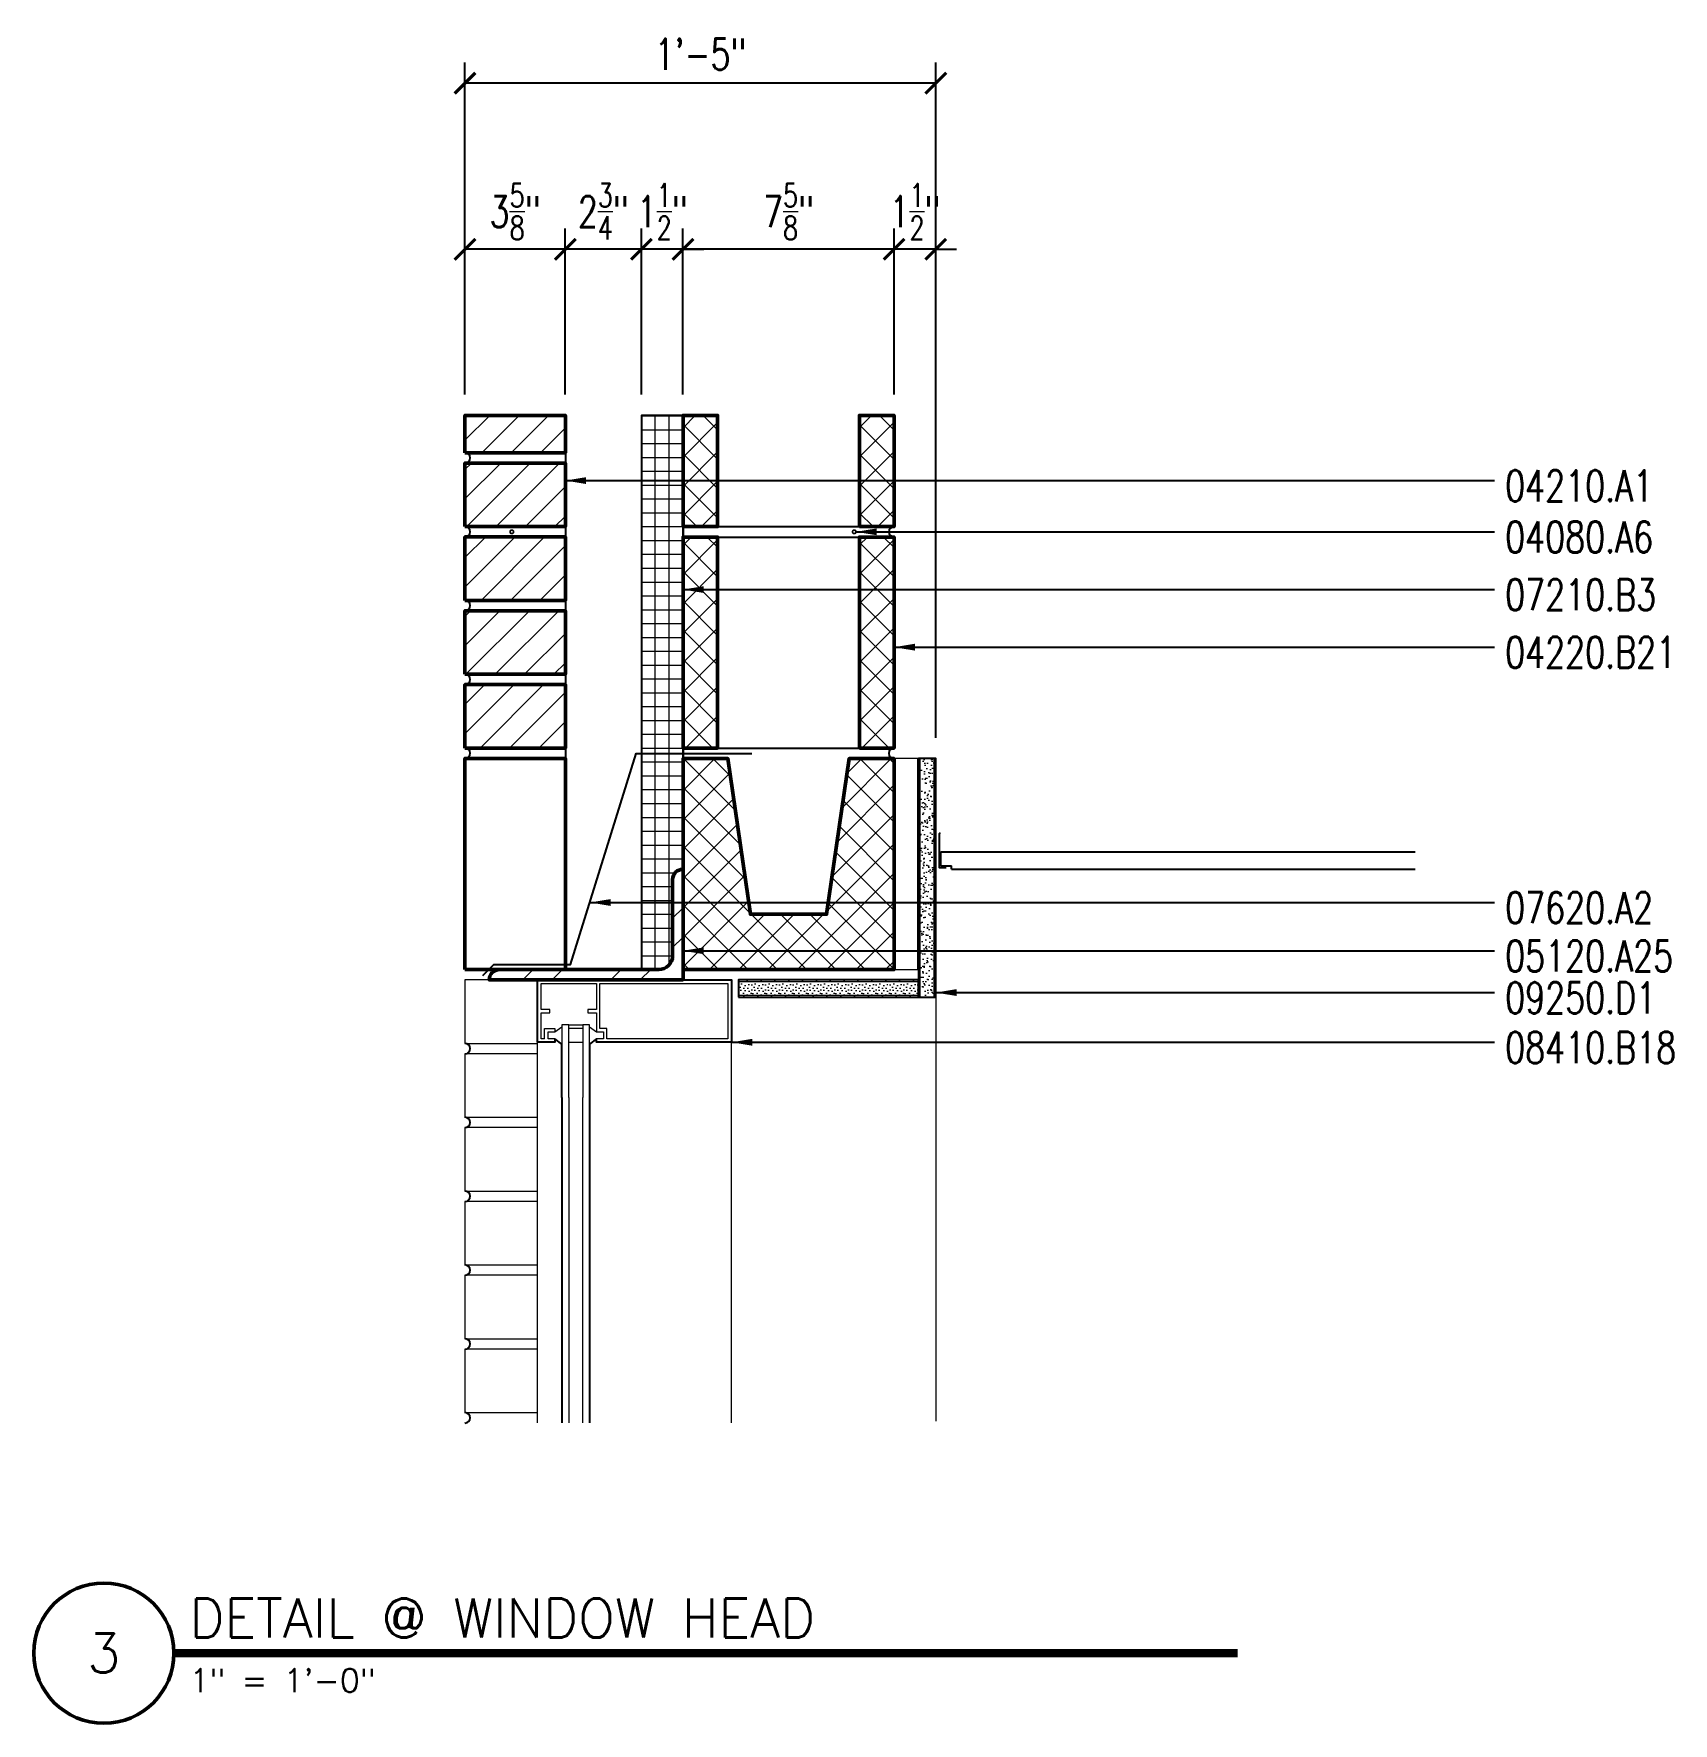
# Model space of a CAD drawing. Header units: inches. Extents: x 4066 to 5785, y 40 to 930.
# Drawn here: x 4066.4 to 4125.6, y 373.6 to 434.6 of the extents above; entities that cross this region are included whole.
import ezdxf
from ezdxf.enums import TextEntityAlignment as Align

# ---------------------------------------------------------------- set-up
doc = ezdxf.new("R2010")
doc.units = ezdxf.units.IN
doc.header["$LTSCALE"] = 0.5
doc.header["$MEASUREMENT"] = 0
doc.linetypes.add('HIDDEN', pattern=[0.375, 0.25, -0.125])
doc.layers.get('0').update_dxf_attribs({"lineweight": 18})
doc.layers.get('Defpoints').update_dxf_attribs({"color": 140, "lineweight": 18})
for name, color, linetype, lineweight in [('A-Anno-Dims', 211, 'Continuous', 18), ('A-Anno-Note', 231, 'Continuous', 25), ('A-Detl-Fine', 90, 'Continuous', 18), ('A-Detl-Medm', 31, 'Continuous', 25), ('A-Detl-Patt', 190, 'Continuous', 18), ('A-Detl-Thin', 150, 'Continuous', 18), ('A-Detl-Wide', 213, 'Continuous', 50), ('G-Anno-Ttlb', 213, 'Continuous', 50)]:
    doc.layers.add(name, color=color, linetype=linetype, lineweight=lineweight)
doc.styles.add('Arch-Dim', font='romans.shx', dxfattribs={"width": 0.75})
doc.styles.add('RomanS', font='romans.shx')
doc.dimstyles.new('Aec-Arch-I-96', dxfattribs={"dimscale": 96, "dimtxt": 0.09375, "dimasz": 0.0625, "dimexe": 0.0625, "dimexo": 0.0625, "dimgap": 0.03125, "dimtad": 1, "dimdec": 4, "dimzin": 3, "dimdsep": 46, "dimlunit": 4, "dimtxsty": 'Arch-Dim', "dimblk": 'ARCHTICK', "dimcen": 0.09375, "dimazin": 2, "dimtfac": 0.75, "dimtdec": 4, "dimtix": 1, "dimtmove": 2, "dimatfit": 2, "dimfxl": 1, "dimtolj": 1, "dimtzin": 0, "dimarcsym": 0})
pattern_1 = [(45, (0, 0.375), (-0.53033, 0.53033), [])]
pattern_2 = [(45, (0, 0.375), (-0.53033, 0.53033), []), (135, (0, 0.375), (-0.53033, -0.53033), [])]

# ---------------------------------------------------------------- blocks, each defined once
blk = doc.blocks.new('*U32')
at = {"layer": 'A-Detl-Patt'}
h = blk.add_hatch(dxfattribs=at)
h.set_pattern_fill('ANSI31', color=256, scale=6, style=0)
h.set_pattern_definition(pattern_1)
h.paths.add_polyline_path([(0, 0.375), (3.625, 0.375), (3.625, 2.6667), (0, 2.6667)])
at = {"color": 0, "linetype": 'ByBlock'}
blk.add_lwpolyline([(0, 0.375), (3.625, 0.375), (3.625, 2.6667), (0, 2.6667)], close=True, dxfattribs=at)
at = {"layer": 'A-Detl-Medm'}
blk.add_line((3.625, 0.375), (3.625, 0), dxfattribs=at)
blk.add_arc((0, 0.1875), 0.1875, 270, 90, dxfattribs=at)
blk = doc.blocks.new('*U77')
at = {"layer": 'A-Detl-Patt'}
h = blk.add_hatch(dxfattribs=at)
h.set_pattern_fill('ANSI31', color=256, scale=6, style=0)
h.set_pattern_definition(pattern_1)
h.paths.add_polyline_path([(0, 0.375), (3.625, 0.375), (3.625, 1.722), (0, 1.722)], flags=0)
at = {"color": 0, "linetype": 'ByBlock'}
blk.add_lwpolyline([(0, 0.375), (3.625, 0.375), (3.625, 1.722), (0, 1.722), (0, 0.375)], close=True, dxfattribs=at)
at = {"layer": 'A-Detl-Medm'}
blk.add_lwpolyline([(0, 0, 1), (0, 0.375)], format="xyb", dxfattribs=at)
blk.add_lwpolyline([(3.625, 0.375), (3.625, 0)], dxfattribs=at)
blk = doc.blocks.new('*U33')
at = {"layer": 'A-Detl-Patt'}
h = blk.add_hatch(dxfattribs=at)
h.set_pattern_fill('ANSI37', color=256, scale=6, style=0)
h.set_pattern_definition(pattern_2)
h.paths.add_polyline_path([(0, 0.375), (1.25, 0.375), (1.25, 8), (0, 8)])
h = blk.add_hatch(dxfattribs=at)
h.set_pattern_fill('ANSI37', color=256, scale=6, style=0)
h.set_pattern_definition(pattern_2)
h.paths.add_polyline_path([(6.375, 0.375), (7.625, 0.375), (7.625, 8), (6.375, 8)])
at = {"color": 0, "linetype": 'ByBlock'}
for points in [[(0, 0.375), (1.25, 0.375), (1.25, 8), (0, 8)], [(6.375, 0.375), (7.625, 0.375), (7.625, 8), (6.375, 8)]]:
    blk.add_lwpolyline(points, close=True, dxfattribs=at)
at = {"layer": 'A-Detl-Medm'}
for p, q in [((1.25, 8), (6.375, 8)), ((0, 0.375), (0, 0)), ((1.25, 0.375), (6.375, 0.375))]:
    blk.add_line(p, q, dxfattribs=at)
blk.add_arc((7.625, 0.1875), 0.1875, 90, 270, dxfattribs=at)
blk = doc.blocks.new('*U76')
at = {"layer": 'A-Detl-Patt'}
h = blk.add_hatch(dxfattribs=at)
h.set_pattern_fill('ANSI37', color=256, scale=6, style=0)
h.set_pattern_definition(pattern_2)
h.paths.add_polyline_path([(0, 0.375), (1.25, 0.375), (1.25, 4.392), (0, 4.392)], flags=0)
h = blk.add_hatch(dxfattribs=at)
h.set_pattern_fill('ANSI37', color=256, scale=6, style=0)
h.set_pattern_definition(pattern_2)
h.paths.add_polyline_path([(6.375, 0.375), (7.625, 0.375), (7.625, 4.392), (6.375, 4.392)], flags=0)
at = {"color": 0, "linetype": 'ByBlock'}
for points in [[(0, 0.375), (1.25, 0.375), (1.25, 4.392), (0, 4.392), (0, 0.375)], [(6.375, 0.375), (7.625, 0.375), (7.625, 4.392), (6.375, 4.392), (6.375, 0.375)]]:
    blk.add_lwpolyline(points, close=True, dxfattribs=at)
at = {"layer": 'A-Detl-Medm'}
for points in [[(0, 0.375), (0, 0)], [(1.25, 0.375), (6.375, 0.375)]]:
    blk.add_lwpolyline(points, dxfattribs=at)
blk.add_lwpolyline([(7.625, 0.375, 1), (7.625, 0)], format="xyb", dxfattribs=at)
blk = doc.blocks.new('AecDtl_8412HH2')
at = {"layer": 'A-Detl-Fine', "linetype": 'Continuous'}
for p, q in [((1.126, -1.625), (1.626, -1.625)), ((1.626, -1.75), (1.126, -1.75)), ((1.126, -4.25), (1.126, -2.25)), ((1.126, -2.25), (1.626, -2.25)), ((1.626, -2.25), (1.626, -4.25))]:
    blk.add_line(p, q, dxfattribs=at)
for points in [[(0.25, -2.125), (0.125, -2.125), (0.125, -1.75), (0.125, -1.188), (0.438, -1.188), (0.438, -1.062), (0.125, -1.062), (0.125, -0.125), (2.125, -0.125), (2.125, -1.062), (1.812, -1.062), (1.812, -1.188), (2.125, -1.188), (2.125, -1.875)], [(1.126, -2.25), (1.126, -1.625), (0.876, -1.625), (0.876, -2.312)], [(1.876, -2.312), (1.876, -1.625), (1.626, -1.625), (1.626, -2.25)]]:
    blk.add_lwpolyline(points, dxfattribs=at)
at = {"layer": 'A-Detl-Fine'}
blk.add_lwpolyline([(6.875, -0.125), (6.875, -2.125), (2.5, -2.125), (2.5, -1.75), (2.25, -1.75), (2.25, -0.125)], close=True, dxfattribs=at)
for points in [[(0.25, -2.125), (0.25, -1.75), (0.625, -1.75), (0.625, -1.875)], [(0.625, -2.125), (0.375, -2.125), (0.375, -1.875), (0.625, -1.875), (0.875, -1.688)], [(1.875, -1.688), (2.125, -1.875), (2.375, -1.875), (2.375, -2.125), (2.125, -2.125)]]:
    blk.add_lwpolyline(points, dxfattribs=at)
at = {"layer": 'A-Detl-Medm', "linetype": 'Continuous'}
blk.add_lwpolyline([(0.876, -4.25), (0.876, -2.312), (0.626, -2.125), (0.626, -2.25), (0, -2.25), (0, 0), (0.696, 0), (7, 0), (7, 0), (7, -2.25), (2.126, -2.25), (2.126, -2.125), (1.876, -2.312), (1.876, -4.25)], dxfattribs=at)
blk = doc.blocks.new('*U38')
at = {"layer": 'A-Detl-Patt'}
h = blk.add_hatch(dxfattribs=at)
h.set_pattern_fill('ANSI37', color=256, scale=6, style=0)
h.paths.add_polyline_path([(0, 0.375), (7.625, 0.375), (7.625, 8), (6, 8), (5.1875, 2.375), (2.4375, 2.375), (1.625, 8), (0, 8)])
at = {"layer": 'A-Detl-Wide'}
blk.add_lwpolyline([(0, 0.375), (7.625, 0.375), (7.625, 8), (6, 8), (5.1875, 2.375), (2.4375, 2.375), (1.625, 8), (0, 8)], close=True, dxfattribs=at)
blk = doc.blocks.new('*U39')
at = {"layer": 'A-Detl-Patt'}
h = blk.add_hatch(dxfattribs=at)
h.set_pattern_fill('ANSI32', color=256, scale=6, style=0)
edge = h.paths.add_edge_path()
edge.add_line((0, 0), (4, 0))
edge.add_arc((3.625, 0), 0.375, -90, 0, ccw=False)
edge.add_line((3.625, -0.375), (0.875, -0.375))
edge.add_arc((0.875, -0.875), 0.5, 90, 180)
edge.add_line((0.375, -0.875), (0.375, -6.625))
edge.add_arc((0, -6.625), 0.375, -90, 0, ccw=False)
edge.add_line((0, -7), (0, 0))
at = {"color": 0, "linetype": 'ByBlock'}
blk.add_lwpolyline([(0, 0), (4, 0), (4, 0, -0.414214), (3.625, -0.375), (0.875, -0.375, 0.414214), (0.375, -0.875), (0.375, -6.625, -0.414214), (0, -7), (0, -7)], format="xyb", close=True, dxfattribs=at)
blk = doc.blocks.new('*U40')
at = {"color": 0, "linetype": 'ByBlock'}
blk.add_lwpolyline([(0, 0.375), (3.625, 0.375), (3.625, 8), (0, 8)], close=True, dxfattribs=at)
blk = doc.blocks.new('*U49')
at = {"color": 0, "linetype": 'ByBlock'}
blk.add_lwpolyline([(0, 2.6667), (0, 0.375), (2.625, 0.375), (2.625, 2.6667), (0, 2.6667)], close=True, dxfattribs=at)
at = {"layer": 'A-Detl-Medm'}
blk.add_lwpolyline([(0, 0, 1), (0, 0.375)], format="xyb", dxfattribs=at)
blk = doc.blocks.new('*U48')
at = {"color": 0, "linetype": 'ByBlock'}
blk.add_lwpolyline([(0, 2.6667), (0, 0.375), (2.625, 0.375), (2.625, 2.6667), (0, 2.6667)], close=True, dxfattribs=at)
at = {"layer": 'A-Detl-Medm'}
blk.add_lwpolyline([(0, 0, 1), (0, 0.375)], format="xyb", dxfattribs=at)
blk = doc.blocks.new('*U47')
at = {"color": 0, "linetype": 'ByBlock'}
blk.add_lwpolyline([(0, 2.6667), (0, 0.375), (2.625, 0.375), (2.625, 2.6667), (0, 2.6667)], close=True, dxfattribs=at)
at = {"layer": 'A-Detl-Medm'}
blk.add_lwpolyline([(0, 0, 1), (0, 0.375)], format="xyb", dxfattribs=at)
blk = doc.blocks.new('*U46')
at = {"color": 0, "linetype": 'ByBlock'}
blk.add_lwpolyline([(0, 2.6667), (0, 0.375), (2.625, 0.375), (2.625, 2.6667), (0, 2.6667)], close=True, dxfattribs=at)
at = {"layer": 'A-Detl-Medm'}
blk.add_lwpolyline([(0, 0, 1), (0, 0.375)], format="xyb", dxfattribs=at)
blk = doc.blocks.new('*U45')
at = {"color": 0, "linetype": 'ByBlock'}
blk.add_lwpolyline([(0, 2.6667), (0, 0.375), (2.625, 0.375), (2.625, 2.6667), (0, 2.6667)], close=True, dxfattribs=at)
at = {"layer": 'A-Detl-Medm'}
blk.add_lwpolyline([(0, 0, 1), (0, 0.375)], format="xyb", dxfattribs=at)
blk = doc.blocks.new('*U44')
at = {"color": 0, "linetype": 'ByBlock'}
blk.add_lwpolyline([(0, 2.6667), (0, 0.375), (2.625, 0.375), (2.625, 2.6667), (0, 2.6667)], close=True, dxfattribs=at)
at = {"layer": 'A-Detl-Medm'}
blk.add_lwpolyline([(0, 0, 1), (0, 0.375)], format="xyb", dxfattribs=at)
blk = doc.blocks.new('*U65')
at = {"color": 0, "linetype": 'ByBlock'}
blk.add_lwpolyline([(-6.1225, -0.1875, 0.0625, 0.0625, 1), (-6.2475, -0.1875, 0.0625, 0.0625, 1), (-6.1225, -0.1875, 0, 0, 0), (6.1225, -0.1875, 0.0625, 0.0625, 1), (6.2475, -0.1875, 0.0625, 0.0625, 1), (6.1225, -0.1875, 0, 0, 0)], format="xyseb", dxfattribs=at)
blk = doc.blocks.new('_ArchTick')
at = {"color": 0, "linetype": 'ByBlock', "const_width": 0.15}
blk.add_lwpolyline([(-0.5, -0.5), (0.5, 0.5)], dxfattribs=at)
blk = doc.blocks.new('*D91')
at = {"layer": 'A-Anno-Dims', "color": 0, "lineweight": -2, "transparency": 16777216}
for p, q in [((4097.474, 421.535), (4097.474, 427.535)), ((4098.979, 409.143), (4098.979, 427.535)), ((4097.474, 426.785), (4096.724, 426.785)), ((4098.979, 426.785), (4097.474, 426.785)), ((4098.979, 426.785), (4099.729, 426.785))]:
    blk.add_line(p, q, dxfattribs=at)
at = {"layer": 'Defpoints', "color": 0, "transparency": 16777216}
for p in [(4097.474, 426.785), (4097.474, 420.785), (4098.979, 408.393)]:
    blk.add_point(p, dxfattribs=at)
at = {"layer": 'A-Anno-Dims', "color": 0, "lineweight": -2, "transparency": 16777216, "xscale": 0.75, "yscale": 0.75, "zscale": 0.75}
blk.add_blockref('_ArchTick', (4097.474, 426.785), dxfattribs=at)
at = {"layer": 'A-Anno-Dims', "color": 0, "lineweight": -2, "transparency": 16777216, "xscale": 0.75, "yscale": 0.75, "zscale": 0.75, "rotation": 180}
blk.add_blockref('_ArchTick', (4098.979, 426.785), dxfattribs=at)
at = {"layer": 'A-Anno-Dims', "color": 0, "transparency": 16777216, "insert": (4098.227, 428.145), "char_height": 1.125, "attachment_point": 5, "style": 'Arch-Dim'}
blk.add_mtext('\\A1;1{\\H0.750000x;\\S1/2;}"', dxfattribs=at)
blk = doc.blocks.new('*D92')
at = {"layer": 'A-Anno-Dims', "color": 0, "lineweight": -2, "transparency": 16777216}
for p, q in [((4089.849, 421.535), (4089.849, 427.535)), ((4097.474, 421.535), (4097.474, 427.535)), ((4097.474, 426.785), (4089.849, 426.785))]:
    blk.add_line(p, q, dxfattribs=at)
at = {"layer": 'Defpoints', "color": 0, "transparency": 16777216}
for p in [(4089.849, 426.785), (4089.849, 420.785), (4097.474, 420.785)]:
    blk.add_point(p, dxfattribs=at)
at = {"layer": 'A-Anno-Dims', "color": 0, "lineweight": -2, "transparency": 16777216, "xscale": 0.75, "yscale": 0.75, "zscale": 0.75, "rotation": 180}
blk.add_blockref('_ArchTick', (4089.849, 426.785), dxfattribs=at)
at = {"layer": 'A-Anno-Dims', "color": 0, "lineweight": -2, "transparency": 16777216, "xscale": 0.75, "yscale": 0.75, "zscale": 0.75}
blk.add_blockref('_ArchTick', (4097.474, 426.785), dxfattribs=at)
at = {"layer": 'A-Anno-Dims', "color": 0, "transparency": 16777216, "insert": (4093.662, 428.145), "char_height": 1.125, "attachment_point": 5, "style": 'Arch-Dim'}
blk.add_mtext('\\A1;7{\\H0.750000x;\\S5/8;}"', dxfattribs=at)
blk = doc.blocks.new('*D93')
at = {"layer": 'A-Anno-Dims', "color": 0, "lineweight": -2, "transparency": 16777216}
for p, q in [((4088.349, 421.535), (4088.349, 427.535)), ((4089.849, 421.535), (4089.849, 427.535)), ((4088.349, 426.785), (4087.599, 426.785)), ((4089.849, 426.785), (4088.349, 426.785)), ((4089.849, 426.785), (4090.599, 426.785))]:
    blk.add_line(p, q, dxfattribs=at)
at = {"layer": 'Defpoints', "color": 0, "transparency": 16777216}
for p in [(4088.349, 426.785), (4088.349, 420.785), (4089.849, 420.785)]:
    blk.add_point(p, dxfattribs=at)
at = {"layer": 'A-Anno-Dims', "color": 0, "lineweight": -2, "transparency": 16777216, "xscale": 0.75, "yscale": 0.75, "zscale": 0.75}
blk.add_blockref('_ArchTick', (4088.349, 426.785), dxfattribs=at)
at = {"layer": 'A-Anno-Dims', "color": 0, "lineweight": -2, "transparency": 16777216, "xscale": 0.75, "yscale": 0.75, "zscale": 0.75, "rotation": 180}
blk.add_blockref('_ArchTick', (4089.849, 426.785), dxfattribs=at)
at = {"layer": 'A-Anno-Dims', "color": 0, "transparency": 16777216, "insert": (4089.099, 428.145), "char_height": 1.125, "attachment_point": 5, "style": 'Arch-Dim'}
blk.add_mtext('\\A1;1{\\H0.750000x;\\S1/2;}"', dxfattribs=at)
blk = doc.blocks.new('*D94')
at = {"layer": 'A-Anno-Dims', "color": 0, "lineweight": -2, "transparency": 16777216}
for p, q in [((4085.599, 421.535), (4085.599, 427.535)), ((4088.349, 421.535), (4088.349, 427.535)), ((4088.349, 426.785), (4085.599, 426.785))]:
    blk.add_line(p, q, dxfattribs=at)
at = {"layer": 'Defpoints', "color": 0, "transparency": 16777216}
for p in [(4085.599, 426.785), (4085.599, 420.785), (4088.349, 420.785)]:
    blk.add_point(p, dxfattribs=at)
at = {"layer": 'A-Anno-Dims', "color": 0, "lineweight": -2, "transparency": 16777216, "xscale": 0.75, "yscale": 0.75, "zscale": 0.75, "rotation": 180}
blk.add_blockref('_ArchTick', (4085.599, 426.785), dxfattribs=at)
at = {"layer": 'A-Anno-Dims', "color": 0, "lineweight": -2, "transparency": 16777216, "xscale": 0.75, "yscale": 0.75, "zscale": 0.75}
blk.add_blockref('_ArchTick', (4088.349, 426.785), dxfattribs=at)
at = {"layer": 'A-Anno-Dims', "color": 0, "transparency": 16777216, "insert": (4086.974, 428.145), "char_height": 1.125, "attachment_point": 5, "style": 'Arch-Dim'}
blk.add_mtext('\\A1;2{\\H0.750000x;\\S3/4;}"', dxfattribs=at)
blk = doc.blocks.new('*D95')
at = {"layer": 'A-Anno-Dims', "color": 0, "lineweight": -2, "transparency": 16777216}
for p, q in [((4081.974, 421.535), (4081.974, 427.535)), ((4085.599, 421.535), (4085.599, 427.535)), ((4085.599, 426.785), (4081.974, 426.785))]:
    blk.add_line(p, q, dxfattribs=at)
at = {"layer": 'Defpoints', "color": 0, "transparency": 16777216}
for p in [(4081.974, 426.785), (4081.974, 420.785), (4085.599, 420.785)]:
    blk.add_point(p, dxfattribs=at)
at = {"layer": 'A-Anno-Dims', "color": 0, "lineweight": -2, "transparency": 16777216, "xscale": 0.75, "yscale": 0.75, "zscale": 0.75, "rotation": 180}
blk.add_blockref('_ArchTick', (4081.974, 426.785), dxfattribs=at)
at = {"layer": 'A-Anno-Dims', "color": 0, "lineweight": -2, "transparency": 16777216, "xscale": 0.75, "yscale": 0.75, "zscale": 0.75}
blk.add_blockref('_ArchTick', (4085.599, 426.785), dxfattribs=at)
at = {"layer": 'A-Anno-Dims', "color": 0, "transparency": 16777216, "insert": (4083.787, 428.145), "char_height": 1.125, "attachment_point": 5, "style": 'Arch-Dim'}
blk.add_mtext('\\A1;3{\\H0.750000x;\\S5/8;}"', dxfattribs=at)
blk = doc.blocks.new('*D96')
at = {"layer": 'A-Anno-Dims', "color": 0, "lineweight": -2, "transparency": 16777216}
for p, q in [((4081.974, 421.535), (4081.974, 433.535)), ((4098.979, 409.143), (4098.979, 433.535)), ((4098.979, 432.785), (4081.974, 432.785))]:
    blk.add_line(p, q, dxfattribs=at)
at = {"layer": 'Defpoints', "color": 0, "transparency": 16777216}
for p in [(4081.974, 432.785), (4081.974, 420.785), (4098.979, 408.393)]:
    blk.add_point(p, dxfattribs=at)
at = {"layer": 'A-Anno-Dims', "color": 0, "lineweight": -2, "transparency": 16777216, "xscale": 0.75, "yscale": 0.75, "zscale": 0.75, "rotation": 180}
blk.add_blockref('_ArchTick', (4081.974, 432.785), dxfattribs=at)
at = {"layer": 'A-Anno-Dims', "color": 0, "lineweight": -2, "transparency": 16777216, "xscale": 0.75, "yscale": 0.75, "zscale": 0.75}
blk.add_blockref('_ArchTick', (4098.979, 432.785), dxfattribs=at)
at = {"layer": 'A-Anno-Dims', "color": 0, "transparency": 16777216, "insert": (4090.477, 433.83), "char_height": 1.125, "attachment_point": 5, "style": 'Arch-Dim'}
blk.add_mtext('\\A1;1\'-5"', dxfattribs=at)
blk = doc.blocks.new('Anno_Title_A1')
at = {"color": 0, "linetype": 'ByBlock', "lineweight": -2}
blk.add_circle((0, 0), 2.25, dxfattribs=at)
blk.add_circle((0, 0), 2.25, dxfattribs=at)
at = {"color": 0, "linetype": 'ByBlock', "lineweight": -2, "style": 'RomanS'}
blk.add_attdef('NUMBER', text='', height=1.25, dxfattribs=at).set_placement((0, 0), align=Align.MIDDLE)
blk = doc.blocks.new('Anno_Title_T1')
at = {"color": 0, "linetype": 'ByBlock', "lineweight": -2, "style": 'RomanS'}
blk.add_attdef('TITLE', (2.75, 0.5), '', height=1.25, dxfattribs=at)
blk.add_attdef('SCALE', text='', height=0.75, dxfattribs=at).set_placement((2.75, -0.5), align=Align.TOP_LEFT)

msp = doc.modelspace()

# ---------------------------------------------------------------- hatches: boundary and pattern name
at = {"layer": 'A-Detl-Patt'}
h = msp.add_hatch(dxfattribs=at)
h.set_pattern_fill('ANSI37', color=256, scale=4, angle=135, style=0)
h.set_pattern_definition([(180, (4089.8494, 400.76784), (-1e-16, -0.5), []), (270, (4089.8494, 400.76784), (0.5, -1e-16), [])])
h.paths.add_polyline_path([(4089.84942, 420.78533), (4088.34942, 420.78533), (4088.34942, 400.76964), (4088.97442, 400.76964, 0.41421356), (4089.47442, 401.26964), (4089.47442, 404.01964, -0.41421356), (4089.84942, 404.39464)], flags=0)
h = msp.add_hatch(dxfattribs=at)
h.set_pattern_fill('GENERAL_TEXTURE', color=256, scale=0.5, angle=90, style=0, pattern_type=2)
h.set_pattern_definition([(90, (4098.3444, 399.78924), (-0.5, 0.005), [0.005, -0.5]), (100, (4098.3344, 399.94924), (-0.493272, -0.0819), [0.005, -0.5]), (110, (4098.2244, 399.85924), (-0.471556, -0.166312), [0.005, -0.5]), (120, (4098.1444, 399.96924), (-0.435513, -0.24567), [0.005, -0.5]), (130, (4098.1144, 399.83924), (-0.386236, -0.317564), [0.005, -0.5]), (140, (4097.9944, 399.87924), (-0.325224, -0.379808), [0.005, -0.5]), (150, (4097.9044, 399.80924), (-0.25433, -0.430513), [0.005, -0.5]), (160, (4097.9144, 399.96924), (-0.17571, -0.468136), [0.005, -0.5]), (170, (4097.8944, 400.08924), (-0.091748, -0.491536), [0.005, -0.5]), (180, (4098.0144, 400.14924), (-0.005, -0.5), [0.005, -0.5]), (190, (4098.0244, 400.24924), (0.0819, -0.493272), [0.005, -0.5]), (200, (4098.2044, 400.24924), (0.166312, -0.471556), [0.005, -0.5]), (210, (4098.2644, 400.15924), (0.24567, -0.435513), [0.005, -0.5]), (220, (4098.2344, 400.01924), (0.317564, -0.386236), [0.005, -0.5]), (230, (4098.1444, 400.10924), (0.379808, -0.325224), [0.005, -0.5]), (240, (4098.0544, 400.01924), (0.430513, -0.25433), [0.005, -0.5]), (250, (4098.3344, 400.22924), (0.468136, -0.17571), [0.005, -0.5])])
h.paths.add_polyline_path([(4098.41692, 399.76924), (4098.41692, 408.39284), (4098.91692, 408.39284), (4098.91692, 399.76924)], flags=0)
h = msp.add_hatch(dxfattribs=at)
h.set_pattern_fill('GENERAL_STIPPLE', color=256, scale=0.5, style=0)
h.set_pattern_definition([(0, (4091.8694, 400.40424), (0, 0.5), [0, -0.5]), (0, (4092.0294, 400.41424), (0, 0.5), [0, -0.5]), (0, (4091.9394, 400.52424), (0, 0.5), [0, -0.5]), (0, (4092.0494, 400.60424), (0, 0.5), [0, -0.5]), (0, (4091.9194, 400.63424), (0, 0.5), [0, -0.5]), (0, (4091.9594, 400.75424), (0, 0.5), [0, -0.5]), (0, (4091.8894, 400.84424), (0, 0.5), [0, -0.5]), (0, (4092.0494, 400.83424), (0, 0.5), [0, -0.5]), (0, (4092.1694, 400.85424), (0, 0.5), [0, -0.5]), (0, (4092.2294, 400.73424), (0, 0.5), [0, -0.5]), (0, (4092.3294, 400.72424), (0, 0.5), [0, -0.5]), (0, (4092.3294, 400.54424), (0, 0.5), [0, -0.5]), (0, (4092.2394, 400.48424), (0, 0.5), [0, -0.5]), (0, (4092.0994, 400.51424), (0, 0.5), [0, -0.5]), (0, (4092.1894, 400.60424), (0, 0.5), [0, -0.5]), (0, (4092.0994, 400.69424), (0, 0.5), [0, -0.5]), (0, (4092.3094, 400.41424), (0, 0.5), [0, -0.5])])
h.paths.add_polyline_path([(4091.84942, 399.76924), (4098.35442, 399.76924), (4098.35442, 400.39424), (4091.84942, 400.39424)])

# ---------------------------------------------------------------- linework, layer by layer
at = {"layer": 'A-Detl-Fine', "linetype": 'HIDDEN'}
msp.add_line((4097.50032, 400.76784), (4097.50032, 408.39284), dxfattribs=at)
at = {"layer": 'A-Detl-Fine'}
for p, q in [((4098.41692, 399.76924), (4098.41692, 408.39284)), ((4098.91692, 399.76924), (4098.91692, 408.39284)), ((4098.35442, 400.33174), (4091.84942, 400.33174)), ((4098.35442, 399.83174), (4091.84942, 399.83174)), ((4098.97944, 399.76924), (4098.97939, 384.45713)), ((4085.72351, 396.14424), (4085.72351, 384.39464)), ((4086.22351, 396.14424), (4086.22351, 384.39464))]:
    msp.add_line(p, q, dxfattribs=at)
at = {"layer": 'A-Detl-Medm'}
for p, q in [((4099.16692, 404.52084), (4099.16692, 405.01784)), ((4099.16692, 405.01784), (4116.29106, 405.01784)), ((4099.16692, 404.52084), (4099.54192, 404.52084)), ((4099.54192, 404.39284), (4099.54192, 404.52084)), ((4099.54192, 404.39284), (4116.29106, 404.39284)), ((4085.47351, 396.14424), (4085.47351, 384.39464)), ((4086.47351, 396.14424), (4086.47351, 384.39464))]:
    msp.add_line(p, q, dxfattribs=at)
msp.add_lwpolyline([(4089.84942, 420.78533), (4088.34942, 420.78533), (4088.34942, 400.76964), (4088.97442, 400.76964, 0.41421356), (4089.47442, 401.26964), (4089.47442, 404.01964, -0.41421356), (4089.84942, 404.39464), (4089.84942, 420.78533)], format="xyb", close=True, dxfattribs=at)
for points in [[(4082.61437, 400.55939), (4083.01212, 400.95714), (4085.78692, 400.95714), (4088.16192, 408.58034), (4092.33376, 408.58034)], [(4099.13567, 405.70534), (4099.10442, 405.67409), (4099.10442, 404.45534), (4099.35442, 404.45534)]]:
    msp.add_lwpolyline(points, dxfattribs=at)
for points in [[(4098.35442, 407.76924), (4098.35442, 399.76924), (4098.97942, 399.76924), (4098.97942, 407.76924), (4098.97942, 408.39284), (4098.35442, 408.39284), (4098.35442, 407.76924)], [(4098.97942, 399.76924), (4098.97942, 408.39284), (4098.35442, 408.39284), (4098.35442, 399.76924)], [(4091.84942, 399.76924), (4098.35442, 399.76924), (4098.35442, 400.39424), (4091.84942, 400.39424)]]:
    msp.add_lwpolyline(points, close=True, dxfattribs=at)
at = {"layer": 'A-Detl-Thin'}
for p, q in [((4098.33352, 400.76784), (4098.33352, 408.39284)), ((4084.59938, 384.39464), (4084.59942, 398.14424)), ((4091.59947, 384.39464), (4091.59942, 398.14424))]:
    msp.add_line(p, q, dxfattribs=at)
msp.add_lwpolyline([(4098.35442, 400.76784), (4098.35442, 408.39284), (4097.47942, 408.39284), (4097.47942, 400.76784)], close=True, dxfattribs=at)
at = {"layer": 'G-Anno-Ttlb'}
msp.add_lwpolyline([(4071.46185, 376.08243, 0.3, 0.3, 0), (4109.88596, 376.08243, 0.3, 0.3, 0)], format="xyseb", dxfattribs=at)

# ---------------------------------------------------------------- block references
at = {"layer": 'A-Detl-Medm'}
msp.add_blockref('AecDtl_8412HH2', (4084.59942, 400.39424), dxfattribs=at)
at = {"layer": 'A-Detl-Thin'}
for name, p in [('*U44', (4081.97442, 397.72754)), ('*U45', (4081.97442, 395.06084)), ('*U46', (4081.97442, 392.39414)), ('*U47', (4081.97442, 389.72734)), ('*U48', (4081.97442, 387.06064)), ('*U49', (4081.97442, 384.39394))]:
    msp.add_blockref(name, p, dxfattribs=at)
at = {"layer": 'A-Detl-Wide'}
for name, p in [('*U77', (4081.97442, 419.06344)), ('*U76', (4089.84942, 416.39284)), ('*U32', (4081.97442, 416.39674)), ('*U32', (4081.97442, 413.73004)), ('*U65', (4089.84942, 416.76784)), ('*U33', (4089.84942, 408.39284)), ('*U32', (4081.97442, 411.06334)), ('*U32', (4081.97442, 408.39664)), ('*U40', (4081.97442, 400.39464)), ('*U38', (4089.84942, 400.39284))]:
    msp.add_blockref(name, p, dxfattribs=at)
at = {"layer": 'A-Detl-Wide', "xscale": -1, "rotation": 270}
msp.add_blockref('*U39', (4089.84942, 400.39464), dxfattribs=at)
at = {"layer": 'G-Anno-Ttlb'}
ref = msp.add_blockref('Anno_Title_A1', (4068.9306, 376.08243), dxfattribs=dict(at, xscale=1.125, yscale=1.125, zscale=1.125))
ref.add_attrib('NUMBER', '3', dxfattribs={"layer": '0', "color": 0, "linetype": 'ByBlock', "lineweight": -2, "height": 1.40625, "style": 'Arch-Dim'}).set_placement((4068.9306, 376.08243), align=Align.MIDDLE)
ref = msp.add_blockref('Anno_Title_T1', (4068.9306, 376.08243), dxfattribs=dict(at, xscale=1.125, yscale=1.125, zscale=1.125))
ref.add_attrib('SCALE', '1" = 1\'-0"', dxfattribs={"layer": '0', "color": 0, "linetype": 'ByBlock', "lineweight": -2, "height": 0.84375, "style": 'Arch-Dim'}).set_placement((4072.02435, 375.51993), align=Align.TOP_LEFT)
ref.add_attrib('TITLE', 'DETAIL @ WINDOW HEAD', (4072.02435, 376.64493), dxfattribs={"layer": '0', "color": 0, "linetype": 'ByBlock', "lineweight": -2, "height": 1.40625, "style": 'Arch-Dim'})

# ---------------------------------------------------------------- texts
at = {"layer": 'A-Anno-Note', "char_height": 1.125, "attachment_point": 1, "style": 'Arch-Dim'}
for s, insert in [('04210.A1', (4119.54106, 418.80573)), ('04080.A6', (4119.54106, 416.95534)), ('07210.B3', (4119.54106, 414.87025)), ('04220.B21', (4119.54106, 412.78914)), ('07620.A2', (4119.54106, 403.56773)), ('05120.A25', (4119.54106, 401.82435)), ('09250.D1', (4119.54106, 400.31462)), ('08410.B18', (4119.54106, 398.51924))]:
    msp.add_mtext(s, dxfattribs=dict(at, insert=insert))

# ---------------------------------------------------------------- dimensions: what is measured, and where the dimension line sits
at = {"layer": 'A-Anno-Dims'}
for base, p1, p2, picture, middle in [((4081.97442, 432.78533), (4098.97942, 408.39284), (4081.97442, 420.78533), '*D96', (4090.47692, 433.82997)), ((4081.97442, 426.78533), (4085.59942, 420.78533), (4081.97442, 420.78533), '*D95', (4083.78692, 428.1447)), ((4085.59942, 426.78533), (4088.34942, 420.78533), (4085.59942, 420.78533), '*D94', (4086.97442, 428.1447)), ((4088.34942, 426.78533), (4089.84942, 420.78533), (4088.34942, 420.78533), '*D93', (4089.09942, 428.1447)), ((4089.84942, 426.78533), (4097.47442, 420.78533), (4089.84942, 420.78533), '*D92', (4093.66192, 428.1447)), ((4097.47442, 426.78533), (4098.97942, 408.39284), (4097.47442, 420.78533), '*D91', (4098.22692, 428.1447))]:
    dim = msp.add_linear_dim(base=base, p1=p1, p2=p2, dimstyle='Aec-Arch-I-96', override={"dimscale": 12}, dxfattribs=at)
    dim.commit()
    dim.dimension.update_dxf_attribs({"geometry": picture, "text_midpoint": middle})

# ---------------------------------------------------------------- leaders
at = {"layer": 'A-Anno-Note'}
for points in [[(4085.59942, 418.43073), (4119.16606, 418.43073)], [(4096.09692, 416.58034), (4119.16606, 416.58034)], [(4089.84942, 414.49525), (4119.16606, 414.49525)], [(4097.47442, 412.41414), (4119.16606, 412.41414)], [(4086.48643, 403.19273), (4119.16606, 403.19273)], [(4089.84942, 401.44935), (4119.16606, 401.44935)], [(4098.97944, 399.93962), (4119.16606, 399.93962)], [(4091.59942, 398.14424), (4119.16606, 398.14424)]]:
    msp.add_leader(points, dimstyle='Aec-Arch-I-96', override={"dimscale": 12}, dxfattribs=at)

doc.saveas('drawing.dxf')
